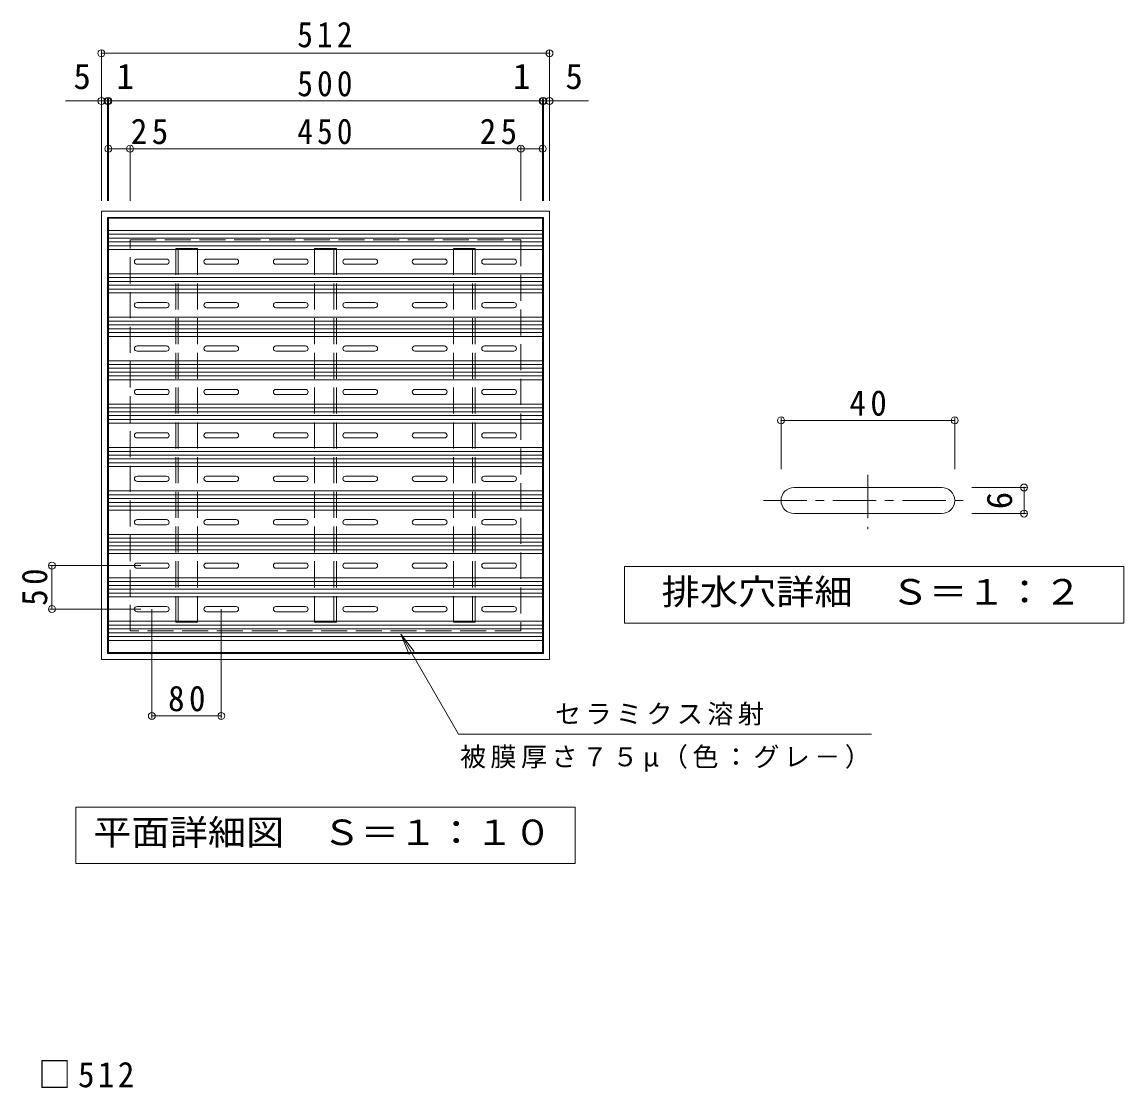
# Model space of a CAD drawing. Units: millimetres, scale not verified, with parts at other scales. Extents: x -1119 to 1877, y -1350 to 1284.
# Drawn here: x -1116 to 153, y 57 to 1284 of the extents above; entities that cross this region are included whole.
import ezdxf
from ezdxf.enums import TextEntityAlignment as Align

# ---------------------------------------------------------------- set-up
doc = ezdxf.new("R2010")
doc.units = ezdxf.units.MM
doc.header["$LTSCALE"] = 10
doc.header["$PDMODE"] = 32
doc.header["$PDSIZE"] = 8
doc.linetypes.add('CHAIN1', pattern=[8, 5, -1, 1, -1])
doc.linetypes.add('DASHED3', pattern=[4, 3, -1])
for name, color, linetype, lineweight in [('C-1', 2, 'Continuous', 13), ('C-2', 3, 'Continuous', 13), ('C-4', 7, 'Continuous', 13), ('C-5', 7, 'Continuous', 13), ('C-A', 3, 'Continuous', 13), ('C-B', 6, 'DASHED3', 13), ('D-4', 7, 'Continuous', 13)]:
    doc.layers.add(name, color=color, linetype=linetype, lineweight=lineweight)
doc.styles.add('ＭＳ ゴシック', font='')
doc.styles.get('ＭＳ ゴシック').set_extended_font_data('MS Gothic')

msp = doc.modelspace()

# ---------------------------------------------------------------- linework, layer by layer
at = {"layer": 'C-1'}
for p, q in [((-508.96, 1066), (-1024.96, 1066)), ((-1024.96, 550), (-1024.96, 1066)), ((-515.96, 1059), (-1017.96, 1059)), ((-1017.96, 557), (-1017.96, 1059))]:
    msp.add_line(p, q, dxfattribs=at)
for points in [[(-508.96, 1066), (-508.96, 550), (-1024.96, 550)], [(-515.96, 1059), (-515.96, 557), (-1017.96, 557)]]:
    msp.add_lwpolyline(points, dxfattribs=at)
at = {"layer": 'C-1', "linetype": 'DASHED3'}
msp.add_lwpolyline([(-541.96, 1033), (-541.96, 583), (-991.96, 583), (-991.96, 1033)], close=True, dxfattribs=at)
at = {"layer": 'C-2'}
for p, q in [((-1016.96, 558), (-1016.96, 1058)), ((-516.96, 1058), (-1016.96, 1058)), ((-57.32, 748), (-227.32, 748)), ((-227.32, 718), (-57.32, 718))]:
    msp.add_line(p, q, dxfattribs=at)
at = {"layer": 'C-2', "linetype": 'CHAIN1'}
for p, q in [((-142.32, 762.58), (-142.32, 699.94)), ((-262.63, 733), (-29.02, 733))]:
    msp.add_line(p, q, dxfattribs=at)
at = {"layer": 'C-2'}
msp.add_lwpolyline([(-516.96, 1058), (-516.96, 558), (-1016.96, 558)], dxfattribs=at)
for centre, start, end in [((-227.32, 733), 89.99997, 179.99881), ((-57.32, 733), 1.16566, 89.99944), ((-227.32, 733), 179.9994, 270), ((-57.32, 733), 270, 0.00124)]:
    msp.add_arc(centre, 15, start, end, dxfattribs=at)
at = {"layer": 'C-4'}
for p, q in [((-1024.96, 1078), (-1024.96, 1251)), ((-1024.96, 1248), (-508.96, 1248)), ((-508.96, 1078), (-508.96, 1251)), ((-1066.28, 1193), (-464.21, 1193)), ((-1017.96, 1078), (-1017.96, 1196)), ((-1016.96, 1078), (-1016.96, 1196)), ((-516.96, 1078), (-516.96, 1196)), ((-515.96, 1078), (-515.96, 1196)), ((-1016.96, 1138), (-516.96, 1138)), ((-991.96, 1078), (-991.96, 1141)), ((-541.96, 1078), (-541.96, 1141)), ((-242.32, 769.19), (-242.32, 828.22)), ((-242.32, 825.22), (-42.32, 825.22)), ((-42.32, 769.19), (-42.32, 828.22)), ((40.52, 748), (-22.43, 748)), ((37.52, 718), (37.52, 748)), ((-22.43, 718), (40.52, 718)), ((-979.67, 658), (-1084.96, 658)), ((-1081.96, 658), (-1081.96, 608)), ((-979.67, 608), (-1084.96, 608)), ((-966.96, 607.84), (-966.96, 482)), ((-886.96, 607.84), (-886.96, 482)), ((-966.96, 485), (-886.96, 485))]:
    msp.add_line(p, q, dxfattribs=at)
for p in [(-1024.96, 1248), (-508.96, 1248), (-1024.96, 1193), (-1017.96, 1193), (-1016.96, 1193), (-516.96, 1193), (-515.96, 1193), (-508.96, 1193), (-1016.96, 1138), (-991.96, 1138), (-541.96, 1138), (-516.96, 1138), (-242.32, 825.22), (-42.32, 825.22), (37.52, 748), (37.52, 718), (-1081.96, 658), (-1081.96, 608), (-966.96, 485), (-886.96, 485)]:
    msp.add_point(p, dxfattribs=at)
at = {"layer": 'C-5'}
for p, q in [((-680.07, 578.97), (-664.85, 559.13)), ((-680.07, 578.97), (-670.5, 555.87)), ((-613.66, 463.95), (-680.07, 578.97)), ((-613.66, 463.95), (-138.25, 463.95)), ((-1054.46, 380), (-479.46, 380)), ((-1054.46, 315), (-1054.46, 380))]:
    msp.add_line(p, q, dxfattribs=at)
msp.add_lwpolyline([(-422.41, 591.96), (-422.41, 656.96), (152.59, 656.96), (152.59, 591.96)], close=True, dxfattribs=at)
msp.add_lwpolyline([(-479.46, 380), (-479.46, 315), (-1054.46, 315)], dxfattribs=at)
at = {"layer": 'C-A'}
for p, q in [((-1016.96, 1044), (-516.96, 1044)), ((-1016.96, 1039.6), (-516.96, 1039.6)), ((-1016.96, 1035.2), (-516.96, 1035.2)), ((-1016.96, 1030.8), (-516.96, 1030.8)), ((-1016.96, 1026.4), (-516.96, 1026.4)), ((-1016.96, 1022), (-516.96, 1022)), ((-983.96, 1011), (-949.96, 1011)), ((-983.96, 1005), (-949.96, 1005)), ((-903.96, 1011), (-869.96, 1011)), ((-903.96, 1005), (-869.96, 1005)), ((-823.96, 1011), (-789.96, 1011)), ((-823.96, 1005), (-789.96, 1005)), ((-743.96, 1011), (-709.96, 1011)), ((-743.96, 1005), (-709.96, 1005)), ((-663.96, 1011), (-629.96, 1011)), ((-663.96, 1005), (-629.96, 1005)), ((-583.96, 1011), (-549.96, 1011)), ((-583.96, 1005), (-549.96, 1005)), ((-1016.96, 994), (-516.96, 994)), ((-1016.96, 989.6), (-516.96, 989.6)), ((-1016.96, 985.2), (-516.96, 985.2)), ((-1016.96, 980.8), (-516.96, 980.8)), ((-1016.96, 976.4), (-516.96, 976.4)), ((-1016.96, 972), (-516.96, 972)), ((-983.96, 961), (-949.96, 961)), ((-983.96, 955), (-949.96, 955)), ((-903.96, 961), (-869.96, 961)), ((-903.96, 955), (-869.96, 955)), ((-823.96, 961), (-789.96, 961)), ((-823.96, 955), (-789.96, 955)), ((-743.96, 961), (-709.96, 961)), ((-743.96, 955), (-709.96, 955)), ((-663.96, 961), (-629.96, 961)), ((-663.96, 955), (-629.96, 955)), ((-583.96, 961), (-549.96, 961)), ((-583.96, 955), (-549.96, 955)), ((-1016.96, 944), (-516.96, 944)), ((-1016.96, 939.6), (-516.96, 939.6)), ((-1016.96, 935.2), (-516.96, 935.2)), ((-1016.96, 930.8), (-516.96, 930.8)), ((-1016.96, 926.4), (-516.96, 926.4)), ((-1016.96, 922), (-516.96, 922)), ((-983.96, 911), (-949.96, 911)), ((-983.96, 905), (-949.96, 905)), ((-903.96, 911), (-869.96, 911)), ((-903.96, 905), (-869.96, 905)), ((-823.96, 911), (-789.96, 911)), ((-823.96, 905), (-789.96, 905)), ((-743.96, 911), (-709.96, 911)), ((-743.96, 905), (-709.96, 905)), ((-663.96, 911), (-629.96, 911)), ((-663.96, 905), (-629.96, 905)), ((-583.96, 911), (-549.96, 911)), ((-583.96, 905), (-549.96, 905)), ((-1016.96, 894), (-516.96, 894)), ((-1016.96, 889.6), (-516.96, 889.6)), ((-1016.96, 885.2), (-516.96, 885.2)), ((-1016.96, 880.8), (-516.96, 880.8)), ((-1016.96, 876.4), (-516.96, 876.4)), ((-1016.96, 872), (-516.96, 872)), ((-983.96, 861), (-949.96, 861)), ((-983.96, 855), (-949.96, 855)), ((-903.96, 861), (-869.96, 861)), ((-903.96, 855), (-869.96, 855)), ((-823.96, 861), (-789.96, 861)), ((-823.96, 855), (-789.96, 855)), ((-743.96, 861), (-709.96, 861)), ((-743.96, 855), (-709.96, 855)), ((-663.96, 861), (-629.96, 861)), ((-663.96, 855), (-629.96, 855)), ((-583.96, 861), (-549.96, 861)), ((-583.96, 855), (-549.96, 855)), ((-1016.96, 844), (-516.96, 844)), ((-1016.96, 839.6), (-516.96, 839.6)), ((-1016.96, 835.2), (-516.96, 835.2)), ((-1016.96, 830.8), (-516.96, 830.8)), ((-1016.96, 826.4), (-516.96, 826.4)), ((-1016.96, 822), (-516.96, 822)), ((-983.96, 811), (-949.96, 811)), ((-983.96, 805), (-949.96, 805)), ((-903.96, 811), (-869.96, 811)), ((-903.96, 805), (-869.96, 805)), ((-823.96, 811), (-789.96, 811)), ((-823.96, 805), (-789.96, 805)), ((-743.96, 811), (-709.96, 811)), ((-743.96, 805), (-709.96, 805)), ((-663.96, 811), (-629.96, 811)), ((-663.96, 805), (-629.96, 805)), ((-583.96, 811), (-549.96, 811)), ((-583.96, 805), (-549.96, 805)), ((-1016.96, 794), (-516.96, 794)), ((-1016.96, 789.6), (-516.96, 789.6)), ((-1016.96, 785.2), (-516.96, 785.2)), ((-1016.96, 780.8), (-516.96, 780.8)), ((-1016.96, 776.4), (-516.96, 776.4)), ((-1016.96, 772), (-516.96, 772)), ((-983.96, 761), (-949.96, 761)), ((-983.96, 755), (-949.96, 755)), ((-903.96, 761), (-869.96, 761)), ((-903.96, 755), (-869.96, 755)), ((-823.96, 761), (-789.96, 761)), ((-823.96, 755), (-789.96, 755)), ((-743.96, 761), (-709.96, 761)), ((-743.96, 755), (-709.96, 755)), ((-663.96, 761), (-629.96, 761)), ((-663.96, 755), (-629.96, 755)), ((-583.96, 761), (-549.96, 761)), ((-583.96, 755), (-549.96, 755)), ((-1016.96, 744), (-516.96, 744)), ((-1016.96, 739.6), (-516.96, 739.6)), ((-1016.96, 735.2), (-516.96, 735.2)), ((-1016.96, 730.8), (-516.96, 730.8)), ((-1016.96, 726.4), (-516.96, 726.4)), ((-1016.96, 722), (-516.96, 722)), ((-983.96, 711), (-949.96, 711)), ((-903.96, 711), (-869.96, 711)), ((-823.96, 711), (-789.96, 711)), ((-743.96, 711), (-709.96, 711)), ((-663.96, 711), (-629.96, 711)), ((-583.96, 711), (-549.96, 711)), ((-983.96, 705), (-949.96, 705)), ((-903.96, 705), (-869.96, 705)), ((-823.96, 705), (-789.96, 705)), ((-743.96, 705), (-709.96, 705)), ((-663.96, 705), (-629.96, 705)), ((-583.96, 705), (-549.96, 705)), ((-1016.96, 694), (-516.96, 694)), ((-1016.96, 689.6), (-516.96, 689.6)), ((-1016.96, 685.2), (-516.96, 685.2)), ((-1016.96, 680.8), (-516.96, 680.8)), ((-1016.96, 676.4), (-516.96, 676.4)), ((-1016.96, 672), (-516.96, 672)), ((-983.96, 661), (-949.96, 661)), ((-903.96, 661), (-869.96, 661)), ((-823.96, 661), (-789.96, 661)), ((-743.96, 661), (-709.96, 661)), ((-663.96, 661), (-629.96, 661)), ((-583.96, 661), (-549.96, 661)), ((-983.96, 655), (-949.96, 655)), ((-903.96, 655), (-869.96, 655)), ((-823.96, 655), (-789.96, 655)), ((-743.96, 655), (-709.96, 655)), ((-663.96, 655), (-629.96, 655)), ((-583.96, 655), (-549.96, 655)), ((-1016.96, 644), (-516.96, 644)), ((-1016.96, 639.6), (-516.96, 639.6)), ((-1016.96, 635.2), (-516.96, 635.2)), ((-1016.96, 630.8), (-516.96, 630.8)), ((-1016.96, 626.4), (-516.96, 626.4)), ((-1016.96, 622), (-516.96, 622)), ((-983.96, 611), (-949.96, 611)), ((-903.96, 611), (-869.96, 611)), ((-823.96, 611), (-789.96, 611)), ((-743.96, 611), (-709.96, 611)), ((-663.96, 611), (-629.96, 611)), ((-583.96, 611), (-549.96, 611)), ((-983.96, 605), (-949.96, 605)), ((-903.96, 605), (-869.96, 605)), ((-823.96, 605), (-789.96, 605)), ((-743.96, 605), (-709.96, 605)), ((-663.96, 605), (-629.96, 605)), ((-583.96, 605), (-549.96, 605)), ((-1016.96, 594), (-516.96, 594)), ((-1016.96, 589.6), (-516.96, 589.6)), ((-1016.96, 585.2), (-516.96, 585.2)), ((-1016.96, 580.8), (-516.96, 580.8)), ((-1016.96, 576.4), (-516.96, 576.4)), ((-1016.96, 572), (-516.96, 572))]:
    msp.add_line(p, q, dxfattribs=at)
for centre, start, end in [((-983.96, 1008), 90, 270), ((-949.96, 1008), 270, 90), ((-903.96, 1008), 90, 270), ((-869.96, 1008), 270, 90), ((-823.96, 1008), 90, 270), ((-789.96, 1008), 270, 90), ((-743.96, 1008), 90, 270), ((-709.96, 1008), 270, 90), ((-663.96, 1008), 90, 270), ((-629.96, 1008), 270, 90), ((-583.96, 1008), 90, 270), ((-549.96, 1008), 270, 90), ((-983.96, 958), 90, 270), ((-949.96, 958), 270, 90), ((-903.96, 958), 90, 270), ((-869.96, 958), 270, 90), ((-823.96, 958), 90, 270), ((-789.96, 958), 270, 90), ((-743.96, 958), 90, 270), ((-709.96, 958), 270, 90), ((-663.96, 958), 90, 270), ((-629.96, 958), 270, 90), ((-583.96, 958), 90, 270), ((-549.96, 958), 270, 90), ((-983.96, 908), 90, 270), ((-949.96, 908), 270, 90), ((-903.96, 908), 90, 270), ((-869.96, 908), 270, 90), ((-823.96, 908), 90, 270), ((-789.96, 908), 270, 90), ((-743.96, 908), 90, 270), ((-709.96, 908), 270, 90), ((-663.96, 908), 90, 270), ((-629.96, 908), 270, 90), ((-583.96, 908), 90, 270), ((-549.96, 908), 270, 90), ((-983.96, 858), 90, 270), ((-949.96, 858), 270, 90), ((-903.96, 858), 90, 270), ((-869.96, 858), 270, 90), ((-823.96, 858), 90, 270), ((-789.96, 858), 270, 90), ((-743.96, 858), 90, 270), ((-709.96, 858), 270, 90), ((-663.96, 858), 90, 270), ((-629.96, 858), 270, 90), ((-583.96, 858), 90, 270), ((-549.96, 858), 270, 90), ((-983.96, 808), 90, 270), ((-949.96, 808), 270, 90), ((-903.96, 808), 90, 270), ((-869.96, 808), 270, 90), ((-823.96, 808), 90, 270), ((-789.96, 808), 270, 90), ((-743.96, 808), 90, 270), ((-709.96, 808), 270, 90), ((-663.96, 808), 90, 270), ((-629.96, 808), 270, 90), ((-583.96, 808), 90, 270), ((-549.96, 808), 270, 90), ((-983.96, 758), 90, 270), ((-949.96, 758), 270, 90), ((-903.96, 758), 90, 270), ((-869.96, 758), 270, 90), ((-823.96, 758), 90, 270), ((-789.96, 758), 270, 90), ((-743.96, 758), 90, 270), ((-709.96, 758), 270, 90), ((-663.96, 758), 90, 270), ((-629.96, 758), 270, 90), ((-583.96, 758), 90, 270), ((-549.96, 758), 270, 90), ((-983.96, 708), 90, 270), ((-949.96, 708), 270, 90), ((-903.96, 708), 90, 270), ((-869.96, 708), 270, 90), ((-823.96, 708), 90, 270), ((-789.96, 708), 270, 90), ((-743.96, 708), 90, 270), ((-709.96, 708), 270, 90), ((-663.96, 708), 90, 270), ((-629.96, 708), 270, 90), ((-583.96, 708), 90, 270), ((-549.96, 708), 270, 90), ((-983.96, 658), 90, 270), ((-949.96, 658), 270, 90), ((-903.96, 658), 90, 270), ((-869.96, 658), 270, 90), ((-823.96, 658), 90, 270), ((-789.96, 658), 270, 90), ((-743.96, 658), 90, 270), ((-709.96, 658), 270, 90), ((-663.96, 658), 90, 270), ((-629.96, 658), 270, 90), ((-583.96, 658), 90, 270), ((-549.96, 658), 270, 90), ((-983.96, 608), 90, 270), ((-949.96, 608), 270, 90), ((-903.96, 608), 90, 270), ((-869.96, 608), 270, 90), ((-823.96, 608), 90, 270), ((-789.96, 608), 270, 90), ((-743.96, 608), 90, 270), ((-709.96, 608), 270, 90), ((-663.96, 608), 90, 270), ((-629.96, 608), 270, 90), ((-583.96, 608), 90, 270), ((-549.96, 608), 270, 90)]:
    msp.add_arc(centre, 3, start, end, dxfattribs=at)
at = {"layer": 'C-B'}
for p, q in [((-939.46, 1023), (-914.46, 1023)), ((-936.46, 1023), (-936.46, 593)), ((-914.46, 1023), (-914.46, 593)), ((-754.46, 1023), (-779.46, 1023)), ((-779.46, 1023), (-779.46, 593)), ((-757.46, 1023), (-757.46, 593)), ((-594.46, 1023), (-619.46, 1023)), ((-619.46, 1023), (-619.46, 593)), ((-597.46, 1023), (-597.46, 593))]:
    msp.add_line(p, q, dxfattribs=at)
for points in [[(-939.46, 1023), (-939.46, 593), (-914.46, 593)], [(-754.46, 1023), (-754.46, 593), (-779.46, 593)], [(-594.46, 1023), (-594.46, 593), (-619.46, 593)]]:
    msp.add_lwpolyline(points, dxfattribs=at)

# ---------------------------------------------------------------- texts
at = {"layer": 'C-4', "color": 2, "style": 'ＭＳ ゴシック'}
for s, p in [('5', (-1057.18, 1198)), ('1', (-1007.59, 1198)), ('1', (-550.87, 1198)), ('5', (-490.64, 1198))]:
    msp.add_text(s, height=29.33, dxfattribs=at).set_placement(p, align=Align.BOTTOM_LEFT)
msp.add_text('6', height=29.33, rotation=90, dxfattribs=at).set_placement((32.52, 723), align=Align.BOTTOM_LEFT)
at = {"layer": 'C-4', "color": 2, "char_height": 29.33, "attachment_point": 7, "style": 'ＭＳ ゴシック'}
for s, insert in [('\\T1.27;\\W0.9;512', (-799.46, 1254.41)), ('\\T1.27;\\W0.9;500', (-799.46, 1198)), ('\\T1.27;\\W0.95;25', (-991.09, 1143)), ('\\T1.27;\\W0.9;450', (-799.46, 1143)), ('\\T1.27;\\W0.95;25', (-589.34, 1143)), ('\\T1.27;\\W0.95;40', (-163.57, 830.22)), ('\\T1.27;\\W0.95;80', (-948.21, 490))]:
    msp.add_mtext(s, dxfattribs=dict(at, insert=insert))
at = {"layer": 'C-4', "color": 2, "insert": (-1086.96, 611.75), "char_height": 29.33, "attachment_point": 7, "rotation": 90, "style": 'ＭＳ ゴシック'}
msp.add_mtext('\\T1.27;\\W0.95;50', dxfattribs=at)
at = {"layer": 'C-5', "color": 2, "style": 'ＭＳ ゴシック', "width": 1.1}
for s, p in [('排水穴詳細\u3000Ｓ＝１：２', (-379.91, 604.46)), ('平面詳細図\u3000Ｓ＝１：１０', (-1034.46, 327.5))]:
    msp.add_text(s, height=29.33, dxfattribs=at).set_placement(p, align=Align.BOTTOM_LEFT)
at = {"layer": 'C-5', "char_height": 21.99, "attachment_point": 7, "style": 'ＭＳ ゴシック'}
for s, insert in [('\\T1.17;セラミクス溶射', (-502.62, 473.95)), ('\\T1.17;被膜厚さ７５μ（色：グレ－）', (-612.03, 420.97))]:
    msp.add_mtext(s, dxfattribs=dict(at, insert=insert))
at = {"layer": 'D-4', "color": 2, "insert": (-1097.91, 56.63), "char_height": 29.33, "attachment_point": 7, "style": 'ＭＳ ゴシック'}
msp.add_mtext('\\T1.21;\\W0.95;□512', dxfattribs=at)

doc.saveas('drawing.dxf')
